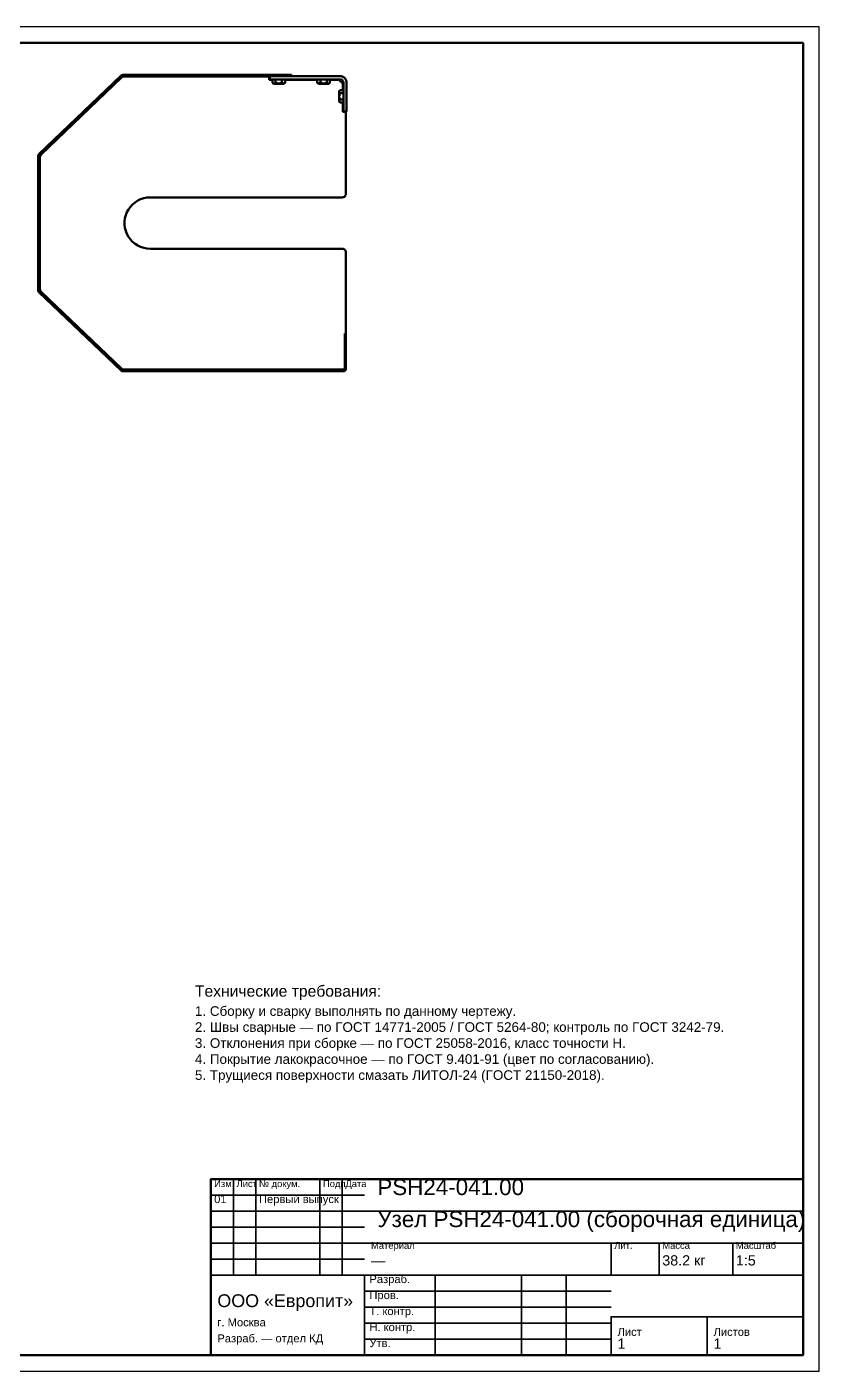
# Model space of a CAD drawing. Header units: millimetres. Extents: x 0 to 594, y 0 to 420.
# Drawn here: x 346.5 to 594, y 0 to 420 of the extents above; entities that cross this region are included whole.
import ezdxf

# ---------------------------------------------------------------- set-up
doc = ezdxf.new("R2010")
doc.units = ezdxf.units.MM
doc.styles.add('GOST', font='Arial')

msp = doc.modelspace()

# ---------------------------------------------------------------- linework, layer by layer
at = {"color": 1, "lineweight": 70}
for p, q in [((350.25, 380.24), (375.95, 404.78)), ((376.23, 404.49), (350.52, 379.95)), ((376.03, 404.17), (350.95, 380.15)), ((376.03, 404.17), (350.95, 380.15)), ((375.95, 404.78), (376.2, 404.94)), ((375.95, 404.78), (376.23, 404.49)), ((376.28, 404.35), (376.03, 404.17)), ((376.2, 404.94), (376.5, 405)), ((376.35, 404.57), (376.23, 404.49)), ((376.56, 404.46), (376.28, 404.35)), ((376.5, 404.6), (376.35, 404.57)), ((376.5, 405), (429.18, 405)), ((429.18, 404.6), (376.5, 404.6)), ((376.86, 404.5), (376.56, 404.46)), ((422.18, 404.5), (376.86, 404.5)), ((422.18, 404.5), (376.86, 404.5)), ((422.18, 404.5), (422.18, 403.5)), ((422.18, 403.5), (423.22, 403.5)), ((422.38, 404.6), (444.38, 404.6)), ((422.38, 403.6), (422.38, 404.6)), ((422.38, 403.6), (444.38, 403.6)), ((423.22, 402.57), (423.22, 403.6)), ((424.2, 402.57), (424.2, 403.6)), ((426.16, 402.57), (426.16, 403.6)), ((427.14, 402.57), (427.14, 403.6)), ((427.14, 403.5), (437.22, 403.5)), ((429.18, 404.6), (429.18, 405)), ((437.22, 402.57), (437.22, 403.6)), ((438.2, 402.57), (438.2, 403.6)), ((440.16, 402.57), (440.16, 403.6)), ((441.14, 402.57), (441.14, 403.6)), ((441.14, 403.5), (443.98, 403.5)), ((445.18, 402.3), (443.98, 403.5)), ((444.38, 404.6), (444.83, 404.55)), ((444.38, 403.6), (444.69, 403.55)), ((444.69, 403.55), (444.97, 403.41)), ((444.83, 404.55), (445.25, 404.4)), ((444.97, 403.41), (445.19, 403.19)), ((445.25, 404.4), (445.63, 404.16)), ((445.63, 404.16), (445.94, 403.85)), ((445.94, 403.85), (446.18, 403.47)), ((446.18, 403.47), (446.33, 403.05)), ((423.48, 402.37), (423.22, 402.57)), ((423.56, 402.23), (423.22, 402.57)), ((423.71, 402.31), (423.48, 402.37)), ((423.56, 402.23), (423.6, 402.23)), ((423.6, 402.23), (423.72, 402.23)), ((423.94, 402.37), (423.71, 402.31)), ((423.72, 402.23), (423.91, 402.23)), ((423.91, 402.23), (424.17, 402.23)), ((424.2, 402.57), (423.94, 402.37)), ((424.17, 402.23), (424.48, 402.23)), ((424.72, 402.37), (424.2, 402.57)), ((424.48, 402.23), (424.82, 402.23)), ((425.18, 402.31), (424.72, 402.37)), ((424.82, 402.23), (425.18, 402.23)), ((425.64, 402.37), (425.18, 402.31)), ((425.18, 402.23), (425.54, 402.23)), ((425.54, 402.23), (425.89, 402.23)), ((426.16, 402.57), (425.64, 402.37)), ((425.89, 402.23), (426.19, 402.23)), ((426.42, 402.37), (426.16, 402.57)), ((426.19, 402.23), (426.45, 402.23)), ((426.65, 402.31), (426.42, 402.37)), ((426.45, 402.23), (426.64, 402.23)), ((426.64, 402.23), (426.76, 402.23)), ((426.89, 402.37), (426.65, 402.31)), ((426.76, 402.23), (426.8, 402.23)), ((427.14, 402.57), (426.8, 402.23)), ((427.14, 402.57), (426.89, 402.37)), ((437.48, 402.37), (437.22, 402.57)), ((437.56, 402.23), (437.22, 402.57)), ((437.71, 402.31), (437.48, 402.37)), ((437.56, 402.23), (437.6, 402.23)), ((437.6, 402.23), (437.72, 402.23)), ((437.94, 402.37), (437.71, 402.31)), ((437.72, 402.23), (437.91, 402.23)), ((437.91, 402.23), (438.17, 402.23)), ((438.2, 402.57), (437.94, 402.37)), ((438.17, 402.23), (438.48, 402.23)), ((438.72, 402.37), (438.2, 402.57)), ((438.48, 402.23), (438.82, 402.23)), ((439.18, 402.31), (438.72, 402.37)), ((438.82, 402.23), (439.18, 402.23)), ((439.64, 402.37), (439.18, 402.31)), ((439.18, 402.23), (439.54, 402.23)), ((439.54, 402.23), (439.89, 402.23)), ((440.16, 402.57), (439.64, 402.37)), ((439.89, 402.23), (440.19, 402.23)), ((440.42, 402.37), (440.16, 402.57)), ((440.19, 402.23), (440.45, 402.23)), ((440.65, 402.31), (440.42, 402.37)), ((440.45, 402.23), (440.64, 402.23)), ((440.64, 402.23), (440.76, 402.23)), ((440.89, 402.37), (440.65, 402.31)), ((440.76, 402.23), (440.8, 402.23)), ((441.14, 402.57), (440.8, 402.23)), ((441.14, 402.57), (440.89, 402.37)), ((444.01, 399.92), (444.35, 400.26)), ((444.01, 399.92), (444.01, 399.88)), ((444.01, 399.88), (444.01, 399.76)), ((444.01, 399.76), (444.01, 399.57)), ((444.01, 399.57), (444.01, 399.31)), ((444.01, 399.31), (444.01, 399)), ((444.01, 399), (444.01, 398.66)), ((444.09, 399.77), (444.15, 400)), ((444.15, 399.54), (444.09, 399.77)), ((444.15, 400), (444.35, 400.26)), ((444.35, 399.28), (444.15, 399.54)), ((444.15, 398.76), (444.35, 399.28)), ((444.35, 400.26), (445.38, 400.26)), ((444.35, 399.28), (445.38, 399.28)), ((445.18, 402.3), (445.18, 400.26)), ((445.19, 403.19), (445.33, 402.91)), ((445.33, 402.91), (445.38, 402.6)), ((445.38, 402.6), (445.38, 393.6)), ((446.33, 403.05), (446.38, 402.6)), ((446.38, 402.6), (446.38, 393.6)), ((444.01, 398.66), (444.01, 398.3)), ((444.01, 398.3), (444.01, 397.94)), ((444.01, 397.94), (444.01, 397.6)), ((444.01, 397.6), (444.01, 397.29)), ((444.01, 397.29), (444.01, 397.03)), ((444.01, 397.03), (444.01, 396.84)), ((444.01, 396.84), (444.01, 396.72)), ((444.01, 396.72), (444.01, 396.68)), ((444.35, 396.34), (444.01, 396.68)), ((444.09, 398.3), (444.15, 398.76)), ((444.15, 397.84), (444.09, 398.3)), ((444.09, 396.83), (444.15, 397.06)), ((444.15, 396.6), (444.09, 396.83)), ((444.35, 397.32), (444.15, 397.84)), ((444.15, 397.06), (444.35, 397.32)), ((444.35, 396.34), (444.15, 396.6)), ((444.35, 397.32), (445.38, 397.32)), ((444.35, 396.34), (445.38, 396.34)), ((445.18, 396.34), (445.18, 393.5)), ((445.18, 393.5), (446.18, 393.5)), ((445.38, 393.6), (446.38, 393.6)), ((446.18, 367.9), (446.18, 393.5)), ((350, 379.66), (350.03, 379.87)), ((350, 337.74), (350, 379.66)), ((350.03, 379.87), (350.11, 380.07)), ((350.11, 380.07), (350.25, 380.24)), ((350.25, 380.24), (350.52, 379.95)), ((350.43, 379.82), (350.4, 379.66)), ((350.4, 379.66), (350.4, 337.74)), ((350.52, 379.95), (350.43, 379.82)), ((350.62, 379.61), (350.58, 379.29)), ((350.58, 379.29), (350.58, 338.11)), ((350.58, 379.29), (350.58, 338.11)), ((350.75, 379.9), (350.62, 379.61)), ((350.95, 380.15), (350.75, 379.9)), ((380.28, 365.17), (381.13, 365.71)), ((380.28, 365.17), (381.13, 365.71)), ((381.13, 365.71), (382.04, 366.14)), ((381.13, 365.71), (382.04, 366.14)), ((382.04, 366.14), (382.99, 366.45)), ((382.04, 366.14), (382.99, 366.45)), ((382.99, 366.45), (383.98, 366.64)), ((382.99, 366.45), (383.98, 366.64)), ((383.98, 366.64), (384.98, 366.7)), ((383.98, 366.64), (384.98, 366.7)), ((384.98, 366.7), (444.98, 366.7)), ((384.98, 366.7), (444.98, 366.7)), ((444.98, 366.7), (445.35, 366.76)), ((445.35, 366.76), (445.69, 366.93)), ((445.69, 366.93), (445.95, 367.19)), ((445.95, 367.19), (446.12, 367.53)), ((446.12, 367.53), (446.18, 367.9)), ((377.37, 361.17), (377.74, 362.11)), ((377.37, 361.17), (377.74, 362.11)), ((377.74, 362.11), (378.23, 362.99)), ((377.74, 362.11), (378.23, 362.99)), ((378.23, 362.99), (378.82, 363.8)), ((378.23, 362.99), (378.82, 363.8)), ((378.82, 363.8), (379.5, 364.53)), ((378.82, 363.8), (379.5, 364.53)), ((379.5, 364.53), (380.28, 365.17)), ((379.5, 364.53), (380.28, 365.17)), ((377, 359.2), (377.12, 360.2)), ((377, 359.2), (377.12, 360.2)), ((377, 358.2), (377, 359.2)), ((377, 358.2), (377, 359.2)), ((377.12, 357.2), (377, 358.2)), ((377.12, 357.2), (377, 358.2)), ((377.12, 360.2), (377.37, 361.17)), ((377.12, 360.2), (377.37, 361.17)), ((377.37, 356.23), (377.12, 357.2)), ((377.37, 356.23), (377.12, 357.2)), ((377.74, 355.29), (377.37, 356.23)), ((377.74, 355.29), (377.37, 356.23)), ((378.23, 354.41), (377.74, 355.29)), ((378.23, 354.41), (377.74, 355.29)), ((378.82, 353.6), (378.23, 354.41)), ((378.82, 353.6), (378.23, 354.41)), ((379.5, 352.87), (378.82, 353.6)), ((379.5, 352.87), (378.82, 353.6)), ((380.28, 352.23), (379.5, 352.87)), ((380.28, 352.23), (379.5, 352.87)), ((381.13, 351.69), (380.28, 352.23)), ((381.13, 351.69), (380.28, 352.23)), ((382.04, 351.26), (381.13, 351.69)), ((382.04, 351.26), (381.13, 351.69)), ((382.99, 350.95), (382.04, 351.26)), ((382.99, 350.95), (382.04, 351.26)), ((383.98, 350.76), (382.99, 350.95)), ((383.98, 350.76), (382.99, 350.95)), ((384.98, 350.7), (383.98, 350.76)), ((384.98, 350.7), (383.98, 350.76)), ((444.98, 350.7), (384.98, 350.7)), ((445.35, 350.64), (444.98, 350.7)), ((445.69, 350.47), (445.35, 350.64)), ((445.95, 350.21), (445.69, 350.47)), ((446.12, 349.87), (445.95, 350.21)), ((446.18, 349.5), (446.12, 349.87)), ((446.18, 324.2), (446.18, 349.5)), ((446.18, 324.2), (446.18, 349.5)), ((350.03, 337.53), (350, 337.74)), ((350.11, 337.33), (350.03, 337.53)), ((350.25, 337.16), (350.11, 337.33)), ((350.25, 337.16), (350.52, 337.45)), ((375.95, 312.62), (350.25, 337.16)), ((350.4, 337.74), (350.43, 337.58)), ((350.43, 337.58), (350.52, 337.45)), ((350.52, 337.45), (376.23, 312.91)), ((350.58, 338.11), (350.62, 337.79)), ((350.62, 337.79), (350.75, 337.5)), ((350.75, 337.5), (350.95, 337.25)), ((350.95, 337.25), (376.03, 313.23)), ((350.95, 337.25), (376.03, 313.23)), ((445.78, 324.19), (445.78, 324.2)), ((445.78, 324.2), (446.18, 324.2)), ((445.78, 324.15), (445.78, 324.19)), ((445.78, 324.09), (445.78, 324.15)), ((445.78, 324), (445.78, 324.09)), ((445.78, 323.89), (445.78, 324)), ((445.78, 323.76), (445.78, 323.89)), ((445.78, 323.61), (445.78, 323.76)), ((445.78, 323.45), (445.78, 323.61)), ((445.78, 323.26), (445.78, 323.45)), ((446.18, 324.2), (446.18, 324.19)), ((446.18, 324.19), (446.18, 324.15)), ((446.18, 324.15), (446.18, 324.09)), ((446.18, 324.09), (446.18, 324)), ((446.18, 324), (446.18, 323.89)), ((446.18, 323.89), (446.18, 323.76)), ((446.18, 323.76), (446.18, 323.61)), ((446.18, 323.61), (446.18, 323.45)), ((446.18, 323.45), (446.18, 323.26)), ((445.78, 323.07), (445.78, 323.26)), ((445.78, 322.86), (445.78, 323.07)), ((445.78, 322.65), (445.78, 322.86)), ((445.78, 322.42), (445.78, 322.65)), ((445.78, 322.2), (445.78, 322.42)), ((445.78, 322.2), (445.78, 313.2)), ((446.18, 322.2), (445.78, 322.2)), ((446.18, 323.26), (446.18, 323.07)), ((446.18, 323.07), (446.18, 322.86)), ((446.18, 322.86), (446.18, 322.65)), ((446.18, 322.65), (446.18, 322.42)), ((446.18, 322.42), (446.18, 322.2)), ((446.18, 322.2), (446.18, 313.2)), ((375.95, 312.62), (376.23, 312.91)), ((376.2, 312.46), (375.95, 312.62)), ((376.03, 313.23), (376.28, 313.05)), ((376.5, 312.4), (376.2, 312.46)), ((376.23, 312.91), (376.35, 312.83)), ((376.28, 313.05), (376.56, 312.94)), ((376.35, 312.83), (376.5, 312.8)), ((376.5, 312.8), (445.38, 312.8)), ((445.38, 312.4), (376.5, 312.4)), ((376.56, 312.94), (376.86, 312.9)), ((376.86, 312.9), (444.98, 312.9)), ((376.86, 312.9), (444.98, 312.9)), ((444.98, 312.9), (445.27, 312.94)), ((445.27, 312.94), (445.54, 313.04)), ((445.58, 312.85), (445.38, 312.8)), ((445.69, 312.46), (445.38, 312.4)), ((445.54, 313.04), (445.78, 313.21)), ((445.73, 313), (445.58, 312.85)), ((445.95, 312.63), (445.69, 312.46)), ((445.78, 313.2), (445.73, 313)), ((446.12, 312.89), (445.95, 312.63)), ((446.18, 313.2), (446.12, 312.89))]:
    msp.add_line(p, q, dxfattribs=at)
at = {"color": 7, "lineweight": 35}
for p, q in [((411, 30), (411, 60)), ((418, 30), (418, 60)), ((438, 30), (438, 60)), ((445, 30), (445, 60)), ((404, 55), (452, 55)), ((404, 50), (452, 50)), ((452, 50), (589, 50)), ((404, 45), (452, 45)), ((404, 40), (452, 40)), ((452, 40), (589, 40)), ((529, 30), (529, 40)), ((544, 30), (544, 40)), ((567, 30), (567, 40)), ((404, 35), (452, 35)), ((404, 30), (452, 30)), ((452, 30), (589, 30)), ((474, 5), (474, 30)), ((501, 5), (501, 30)), ((515, 5), (515, 30)), ((452, 25), (529, 25)), ((452, 20), (529, 20)), ((529, 17), (589, 17)), ((452, 15), (529, 15)), ((452, 10), (529, 10))]:
    msp.add_line(p, q, dxfattribs=at)
at = {"color": 7, "lineweight": 25}
msp.add_lwpolyline([(0, 0), (594, 0), (594, 420), (0, 420)], close=True, dxfattribs=at)
at = {"color": 7, "lineweight": 70}
for points in [[(20, 5), (589, 5), (589, 415), (20, 415)], [(404, 5), (589, 5), (589, 60), (404, 60)]]:
    msp.add_lwpolyline(points, close=True, dxfattribs=at)
at = {"color": 7, "lineweight": 35}
for points in [[(404, 5), (452, 5), (452, 30), (404, 30)], [(529, 5), (559, 5), (559, 17), (529, 17)], [(559, 5), (589, 5), (589, 17), (559, 17)]]:
    msp.add_lwpolyline(points, close=True, dxfattribs=at)

# ---------------------------------------------------------------- texts
at = {"color": 3, "style": 'GOST'}
for s, height, p in [('Технические требования:', 3.5, (399, 117)), ('1. Сборку и сварку выполнять по данному чертежу.', 3, (399, 111)), ('2. Швы сварные — по ГОСТ 14771-2005 / ГОСТ 5264-80; контроль по ГОСТ 3242-79.', 3, (399, 106)), ('3. Отклонения при сборке — по ГОСТ 25058-2016, класс точности Н.', 3, (399, 101)), ('4. Покрытие лакокрасочное — по ГОСТ 9.401-91 (цвет по согласованию).', 3, (399, 96)), ('5. Трущиеся поверхности смазать ЛИТОЛ-24 (ГОСТ 21150-2018).', 3, (399, 91)), ('Изм.', 2.1, (405, 57.5)), ('Лист', 2.1, (412, 57.5)), ('№ докум.', 2.1, (419, 57.5)), ('Подп.', 2.1, (439, 57.5)), ('Дата', 2.1, (446, 57.5)), ('PSH24-041.00', 5, (456, 55)), ('01', 2.5, (405, 52.5)), ('Первый выпуск', 2.5, (419, 52.5)), ('Узел PSH24-041.00 (сборочная единица)', 5, (456, 45)), ('Материал', 2.1, (454, 38.2)), ('Лит.', 2.1, (530, 38.2)), ('Масса', 2.1, (545, 38.2)), ('Масштаб', 2.1, (568, 38.2)), ('—', 3.2, (454, 33)), ('38.2 кг', 3.2, (545, 33)), ('1:5', 3.2, (568, 33)), ('Разраб.', 2.5, (453.5, 27.5)), ('ООО «Европит»', 4, (406, 20)), ('Пров.', 2.5, (453.5, 22.5)), ('Т. контр.', 2.5, (453.5, 17.5)), ('г. Москва', 2.5, (406, 14)), ('Н. контр.', 2.5, (453.5, 12.5)), ('Лист', 2.5, (531, 11)), ('Листов', 2.5, (561, 11)), ('Разраб. — отдел КД', 2.5, (406, 9)), ('Утв.', 2.5, (453.5, 7.5)), ('1', 3.2, (531, 7)), ('1', 3.2, (561, 7))]:
    msp.add_text(s, height=height, dxfattribs=at).set_placement(p)

doc.saveas('drawing.dxf')
